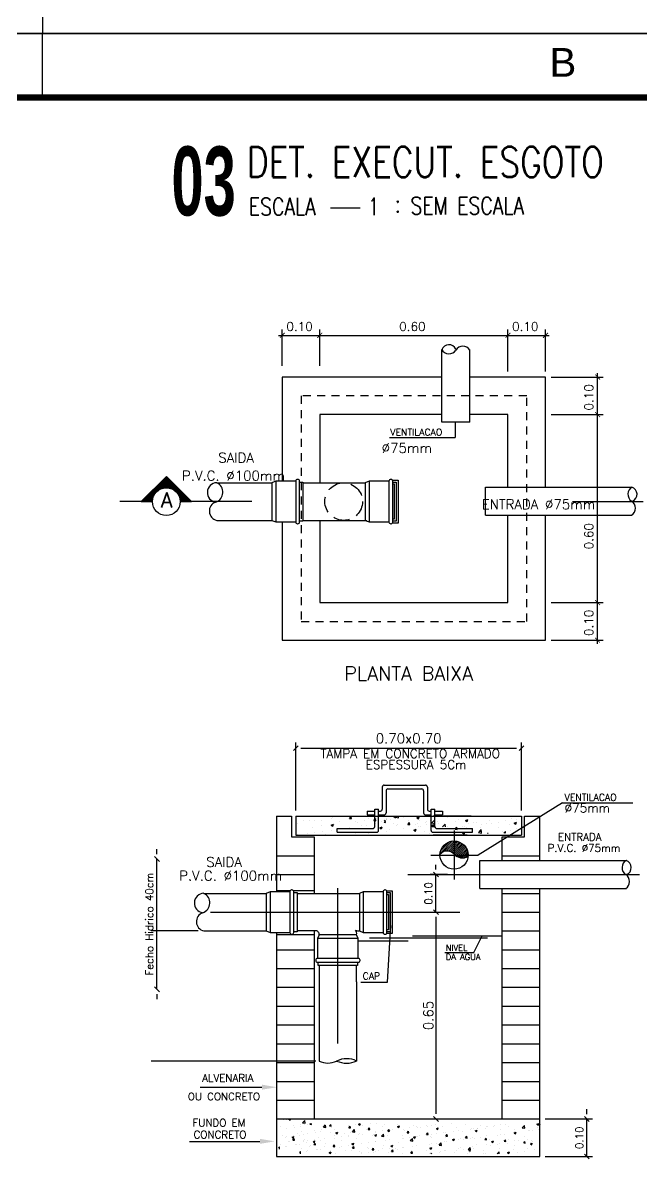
# Model space of a CAD drawing. Header units: millimetres. Extents: x 2993 to 6523, y 1057 to 2221.
# Drawn here: x 3041.11 to 3050.78, y 1098.93 to 1116.73 of the extents above; entities that cross this region are included whole.
import ezdxf
from ezdxf.enums import TextEntityAlignment as Align

# ---------------------------------------------------------------- set-up
doc = ezdxf.new("R2010")
doc.units = ezdxf.units.MM
doc.linetypes.add('CENTER2', pattern=[28.575, 19.05, -3.175, 3.175, -3.175])
doc.linetypes.add('HIDDEN', pattern=[0.375, 0.25, -0.125])
for name, color, linetype in [('A-LAYOUT', 7, 'Continuous'), ('DETALLHES_CAIXAS', 6, 'Continuous'), ("PRANCHA - PROJETU'S", 7, 'Continuous'), ('TXT_1', 2, 'Continuous'), ('TXT_2', 6, 'Continuous')]:
    doc.layers.add(name, color=color, linetype=linetype)
doc.styles.add('ADITIVOCAD', font='ROMANS.shx')
doc.styles.add('ARIAL', font='arial.ttf', dxfattribs={"height": 2})
doc.styles.add('REG140', font='romans.shx', dxfattribs={"width": 0.8, "height": 0.35})
doc.styles.add('REG80', font='romans.shx', dxfattribs={"width": 0.8, "height": 0.2})
doc.styles.add('ROMANS', font='romans')
doc.styles.add('SANSSERIF2', font='sanssb__.ttf', dxfattribs={"width": 0.8})

# ---------------------------------------------------------------- blocks, each defined once
blk = doc.blocks.new('ADFSGASDFG')
at = {"layer": "PRANCHA - PROJETU'S", "color": 1}
for p, q in [((360.678, 107.346), (276.578, 107.346)), ((276.578, 47.946), (360.678, 47.946))]:
    blk.add_line(p, q, dxfattribs=at)
at = {"layer": "PRANCHA - PROJETU'S", "color": 4, "const_width": 0.1}
blk.add_lwpolyline([(279.078, 106.346), (359.678, 106.346), (359.678, 48.946), (279.078, 48.946)], close=True, dxfattribs=at)
blk = doc.blocks.new('CRBODADOSÇ')
at = {"layer": "PRANCHA - PROJETU'S", "color": 3}
blk.add_line((164.825, 196.917), (165.288, 196.917), dxfattribs=at)
at = {"layer": "PRANCHA - PROJETU'S", "color": 3, "style": 'REG80', "width": 0.8}
for s, p in [('ESCALA', (163.548, 196.799)), ('1', (165.407, 196.799)), (':', (165.829, 196.842))]:
    blk.add_text(s, height=0.27, dxfattribs=at).set_placement(p)
at = {"layer": "PRANCHA - PROJETU'S", "color": 2, "style": 'REG140', "width": 0.8}
for tag, p in [('PROJETO', (163.521, 198.067)), ('DESENHO', (163.516, 197.395))]:
    blk.add_attdef(tag, p, '', height=0.472, dxfattribs=at)
at = {"layer": "PRANCHA - PROJETU'S", "style": 'SANSSERIF2', "width": 0.6}
blk.add_attdef('00', text='', height=1.08, dxfattribs=at).set_placement((162.84, 196.795), align=Align.CENTER)
at = {"layer": "PRANCHA - PROJETU'S", "color": 3, "style": 'REG80', "width": 0.8}
blk.add_attdef('ESCALA', (166.075, 196.813), '', height=0.27, dxfattribs=at)
blk = doc.blocks.new('*X133')
at = {"color": 0}
for p, q in [((189.809, 137.783), (190.139, 138.114)), ((189.823, 137.85), (190.072, 138.1)), ((189.872, 137.952), (189.97, 138.051)), ((189.912, 137.834), (190.181, 138.103)), ((189.98, 137.849), (190.181, 138.05)), ((190.031, 137.847), (190.181, 137.997)), ((190.181, 138.103), (190.194, 138.116)), ((190.181, 138.05), (190.242, 138.111)), ((190.181, 137.997), (190.286, 138.101)), ((190.181, 137.944), (190.325, 138.087)), ((190.181, 137.891), (190.361, 138.07)), ((190.181, 137.838), (190.394, 138.05)), ((190.181, 137.785), (190.424, 138.027)), ((190.198, 137.749), (190.451, 138.001)), ((190.244, 137.741), (190.476, 137.973)), ((190.074, 137.837), (190.181, 137.944)), ((190.112, 137.821), (190.181, 137.891)), ((190.144, 137.801), (190.181, 137.838)), ((190.173, 137.776), (190.181, 137.785)), ((190.227, 137.724), (190.244, 137.741)), ((190.259, 137.703), (190.297, 137.741)), ((190.295, 137.686), (190.35, 137.741)), ((190.297, 137.741), (190.498, 137.942)), ((190.335, 137.673), (190.403, 137.741)), ((190.35, 137.741), (190.517, 137.908)), ((190.38, 137.665), (190.456, 137.741)), ((190.403, 137.741), (190.533, 137.871)), ((190.433, 137.665), (190.509, 137.741)), ((190.456, 137.741), (190.545, 137.831)), ((190.5, 137.679), (190.556, 137.735)), ((190.509, 137.741), (190.554, 137.786))]:
    blk.add_line(p, q, dxfattribs=at)
blk = doc.blocks.new('*X134')
at = {"color": 0}
for p, q in [((101.59, 65.457), (101.923, 65.79)), ((101.608, 65.457), (101.932, 65.781)), ((101.626, 65.457), (101.941, 65.772)), ((101.643, 65.457), (101.95, 65.763)), ((101.661, 65.457), (101.958, 65.755)), ((101.827, 65.615), (101.787, 65.656)), ((101.839, 65.622), (101.795, 65.665)), ((101.851, 65.627), (101.804, 65.674)), ((101.864, 65.632), (101.813, 65.683)), ((101.878, 65.636), (101.822, 65.692)), ((101.892, 65.639), (101.831, 65.701)), ((101.908, 65.641), (101.84, 65.709)), ((101.847, 65.626), (101.967, 65.746)), ((101.925, 65.641), (101.848, 65.718)), ((101.944, 65.64), (101.857, 65.727)), ((101.966, 65.636), (101.866, 65.736)), ((101.874, 65.635), (101.976, 65.737)), ((101.993, 65.627), (101.875, 65.745)), ((102.035, 65.602), (101.884, 65.754)), ((102.198, 65.457), (101.893, 65.762)), ((101.897, 65.64), (101.985, 65.728)), ((102.216, 65.457), (101.901, 65.771)), ((102.233, 65.457), (101.91, 65.78)), ((101.916, 65.641), (101.994, 65.719)), ((102.251, 65.457), (101.919, 65.789)), ((101.933, 65.641), (102.003, 65.71)), ((101.949, 65.639), (102.011, 65.702)), ((101.964, 65.636), (102.02, 65.693)), ((101.978, 65.633), (102.029, 65.684)), ((101.991, 65.628), (102.038, 65.675)), ((102.003, 65.622), (102.047, 65.666)), ((102.015, 65.616), (102.056, 65.657)), ((101.685, 65.457), (101.636, 65.506)), ((101.703, 65.457), (101.645, 65.515)), ((101.721, 65.457), (101.654, 65.524)), ((101.737, 65.458), (101.663, 65.533)), ((101.738, 65.475), (101.672, 65.541)), ((101.679, 65.457), (101.753, 65.531)), ((101.74, 65.49), (101.68, 65.55)), ((101.744, 65.505), (101.689, 65.559)), ((101.696, 65.457), (101.744, 65.504)), ((101.748, 65.518), (101.698, 65.568)), ((101.753, 65.531), (101.707, 65.577)), ((101.759, 65.543), (101.716, 65.586)), ((101.765, 65.554), (101.725, 65.594)), ((101.772, 65.565), (101.733, 65.603)), ((101.78, 65.575), (101.742, 65.612)), ((101.788, 65.584), (101.751, 65.621)), ((101.797, 65.593), (101.76, 65.63)), ((101.807, 65.601), (101.769, 65.639)), ((101.817, 65.609), (101.778, 65.648)), ((102.025, 65.609), (102.065, 65.649)), ((102.036, 65.602), (102.073, 65.64)), ((102.045, 65.594), (102.082, 65.631)), ((102.054, 65.585), (102.091, 65.622)), ((102.062, 65.576), (102.1, 65.613)), ((102.18, 65.457), (102.067, 65.571)), ((102.07, 65.566), (102.109, 65.604)), ((102.077, 65.555), (102.118, 65.595)), ((102.084, 65.544), (102.126, 65.587)), ((102.09, 65.532), (102.135, 65.578)), ((102.163, 65.457), (102.092, 65.528)), ((102.095, 65.52), (102.144, 65.569)), ((102.099, 65.506), (102.153, 65.56)), ((102.102, 65.492), (102.162, 65.551)), ((102.105, 65.477), (102.171, 65.542)), ((102.106, 65.46), (102.179, 65.534)), ((102.121, 65.457), (102.188, 65.525)), ((102.138, 65.457), (102.197, 65.516)), ((102.156, 65.457), (102.206, 65.507)), ((101.597, 65.457), (101.592, 65.462)), ((101.615, 65.457), (101.601, 65.471)), ((101.632, 65.457), (101.61, 65.48)), ((101.65, 65.457), (101.619, 65.488)), ((101.668, 65.457), (101.627, 65.497)), ((101.714, 65.457), (101.739, 65.482)), ((101.732, 65.457), (101.737, 65.463)), ((102.145, 65.457), (102.1, 65.502)), ((102.127, 65.457), (102.104, 65.48)), ((102.109, 65.457), (102.106, 65.461)), ((102.174, 65.457), (102.215, 65.498)), ((102.191, 65.457), (102.224, 65.489)), ((102.209, 65.457), (102.232, 65.481)), ((102.227, 65.457), (102.241, 65.472)), ((102.244, 65.457), (102.25, 65.463))]:
    blk.add_line(p, q, dxfattribs=at)

msp = doc.modelspace()

# ---------------------------------------------------------------- linework, layer by layer
at = {"layer": 'A-LAYOUT', "linetype": 'ByBlock'}
for p, q in [((3045.168, 1111.364), (3045.168, 1111.929)), ((3045.756, 1111.364), (3045.756, 1111.929)), ((3045.756, 1111.364), (3045.756, 1111.929)), ((3048.697, 1111.276), (3048.697, 1111.929)), ((3048.697, 1111.276), (3048.697, 1111.929)), ((3049.285, 1111.276), (3049.285, 1111.929)), ((3045.109, 1111.84), (3045.815, 1111.84)), ((3045.697, 1111.84), (3048.756, 1111.84)), ((3048.638, 1111.84), (3049.344, 1111.84)), ((3049.373, 1111.188), (3050.187, 1111.188)), ((3050.099, 1110.541), (3050.099, 1111.246)), ((3050.099, 1107.6), (3050.099, 1110.658)), ((3049.373, 1110.599), (3050.187, 1110.599)), ((3049.373, 1110.599), (3050.187, 1110.599)), ((3049.373, 1107.659), (3050.187, 1107.659)), ((3049.373, 1107.659), (3050.187, 1107.659)), ((3050.099, 1107.012), (3050.099, 1107.717)), ((3049.373, 1107.07), (3050.187, 1107.07)), ((3045.419, 1105.419), (3045.342, 1105.343)), ((3045.38, 1104.404), (3045.38, 1105.469)), ((3045.457, 1105.381), (3048.833, 1105.381)), ((3048.871, 1105.343), (3048.948, 1105.419)), ((3048.909, 1104.404), (3048.909, 1105.469)), ((3043.208, 1103.722), (3043.208, 1103.799)), ((3043.17, 1103.684), (3043.247, 1103.608)), ((3043.208, 1101.61), (3043.208, 1103.646)), ((3047.572, 1103.481), (3047.572, 1103.557)), ((3047.75, 1103.404), (3047.484, 1103.404)), ((3047.534, 1103.443), (3047.61, 1103.366)), ((3047.572, 1102.816), (3047.572, 1103.404)), ((3047.61, 1102.778), (3047.534, 1102.854)), ((3047.61, 1102.778), (3047.534, 1102.854)), ((3047.501, 1102.816), (3047.66, 1102.816)), ((3047.501, 1102.816), (3047.66, 1102.816)), ((3047.572, 1102.74), (3047.572, 1099.658)), ((3047.572, 1102.74), (3047.572, 1102.663)), ((3043.854, 1102.522), (3043.12, 1102.522)), ((3043.247, 1101.571), (3043.17, 1101.648)), ((3043.208, 1101.533), (3043.208, 1101.457)), ((3045.692, 1100.486), (3043.12, 1100.486)), ((3047.534, 1099.619), (3047.61, 1099.543)), ((3049.893, 1099.618), (3049.97, 1099.542)), ((3049.932, 1099.656), (3049.932, 1099.733)), ((3047.564, 1099.581), (3047.66, 1099.581)), ((3049.281, 1099.58), (3050.02, 1099.58)), ((3049.932, 1098.992), (3049.932, 1099.58)), ((3049.281, 1098.992), (3050.02, 1098.992)), ((3049.97, 1098.954), (3049.893, 1099.03))]:
    msp.add_line(p, q, dxfattribs=at)
at = {"layer": 'A-LAYOUT'}
for p, q in [((3045.168, 1111.84), (3045.756, 1111.84)), ((3047.662, 1110.481), (3047.662, 1111.619)), ((3048.103, 1110.481), (3048.103, 1111.619)), ((3048.103, 1110.481), (3047.662, 1110.481)), ((3047.871, 1110.481), (3047.871, 1110.241)), ((3046.848, 1110.241), (3047.871, 1110.241)), ((3045.068, 1109.557), (3045.068, 1108.921)), ((3046.526, 1109.557), (3046.526, 1108.921)), ((3048.347, 1109.467), (3050.641, 1109.467)), ((3048.347, 1109.026), (3048.347, 1109.467)), ((3048.347, 1109.026), (3050.641, 1109.026)), ((3046.762, 1104.802), (3047.409, 1104.802)), ((3046.732, 1104.773), (3046.732, 1104.426)), ((3046.791, 1104.714), (3046.791, 1104.368)), ((3046.821, 1104.743), (3047.35, 1104.743)), ((3047.379, 1104.714), (3047.379, 1104.368)), ((3047.438, 1104.773), (3047.438, 1104.426)), ((3046.615, 1104.426), (3046.674, 1104.426)), ((3046.615, 1104.154), (3046.615, 1104.426)), ((3046.674, 1104.095), (3046.674, 1104.426)), ((3047.497, 1104.426), (3047.556, 1104.426)), ((3047.497, 1104.095), (3047.497, 1104.426)), ((3047.556, 1104.154), (3047.556, 1104.426)), ((3049.55, 1104.528), (3048.232, 1103.709)), ((3049.55, 1104.528), (3050.653, 1104.528)), ((3045.453, 1104.312), (3045.453, 1104.312)), ((3045.501, 1104.257), (3045.501, 1104.257)), ((3045.589, 1104.255), (3045.589, 1104.255)), ((3045.678, 1104.244), (3045.678, 1104.244)), ((3045.784, 1104.245), (3045.784, 1104.245)), ((3045.872, 1104.313), (3045.872, 1104.313)), ((3045.898, 1104.308), (3045.898, 1104.308)), ((3045.945, 1104.278), (3045.945, 1104.278)), ((3045.955, 1104.304), (3045.955, 1104.304)), ((3046.22, 1104.283), (3046.246, 1104.313)), ((3046.22, 1104.283), (3046.252, 1104.28)), ((3046.238, 1104.292), (3046.238, 1104.292)), ((3046.252, 1104.28), (3046.246, 1104.313)), ((3046.448, 1104.252), (3046.448, 1104.252)), ((3046.497, 1104.397), (3046.615, 1104.397)), ((3046.497, 1104.397), (3046.497, 1104.338)), ((3046.497, 1104.338), (3046.615, 1104.338)), ((3046.52, 1104.28), (3046.52, 1104.28)), ((3046.6, 1104.249), (3046.625, 1104.28)), ((3046.6, 1104.249), (3046.631, 1104.247)), ((3046.631, 1104.246), (3046.625, 1104.28)), ((3046.648, 1104.278), (3046.648, 1104.278)), ((3046.674, 1104.397), (3046.703, 1104.397)), ((3046.674, 1104.338), (3046.762, 1104.338)), ((3046.763, 1104.237), (3046.777, 1104.253)), ((3046.783, 1104.22), (3046.777, 1104.253)), ((3046.798, 1104.288), (3046.798, 1104.288)), ((3046.8, 1104.258), (3046.8, 1104.258)), ((3046.803, 1104.268), (3046.803, 1104.268)), ((3046.857, 1104.263), (3046.857, 1104.263)), ((3046.911, 1104.312), (3046.931, 1104.319)), ((3046.911, 1104.312), (3046.937, 1104.294)), ((3046.937, 1104.294), (3046.946, 1104.319)), ((3046.941, 1104.3), (3046.96, 1104.319)), ((3046.941, 1104.3), (3046.988, 1104.293)), ((3046.988, 1104.293), (3046.985, 1104.319)), ((3047.072, 1104.296), (3047.072, 1104.296)), ((3047.14, 1104.251), (3047.14, 1104.251)), ((3047.273, 1104.294), (3047.31, 1104.308)), ((3047.273, 1104.294), (3047.3, 1104.276)), ((3047.3, 1104.276), (3047.311, 1104.308)), ((3047.307, 1104.251), (3047.307, 1104.251)), ((3047.409, 1104.338), (3047.497, 1104.338)), ((3047.468, 1104.397), (3047.497, 1104.397)), ((3047.481, 1104.255), (3047.481, 1104.255)), ((3047.506, 1104.213), (3047.547, 1104.255)), ((3048.121, 1104.316), (3047.529, 1104.316)), ((3047.553, 1104.205), (3047.547, 1104.255)), ((3047.552, 1104.32), (3047.552, 1104.32)), ((3047.556, 1104.397), (3047.673, 1104.397)), ((3047.556, 1104.338), (3047.673, 1104.338)), ((3047.673, 1104.397), (3047.673, 1104.338)), ((3047.684, 1104.338), (3047.684, 1104.338)), ((3047.749, 1104.289), (3047.749, 1104.289)), ((3047.922, 1104.262), (3047.922, 1104.262)), ((3048.024, 1104.328), (3048.024, 1104.328)), ((3048.034, 1104.251), (3048.071, 1104.265)), ((3048.034, 1104.251), (3048.061, 1104.234)), ((3048.061, 1104.233), (3048.071, 1104.265)), ((3048.23, 1104.315), (3048.23, 1104.315)), ((3048.413, 1104.243), (3048.413, 1104.243)), ((3048.666, 1104.251), (3048.666, 1104.251)), ((3048.747, 1104.287), (3048.747, 1104.287)), ((3048.831, 1104.263), (3048.831, 1104.263)), ((3045.406, 1104.206), (3045.406, 1104.206)), ((3045.648, 1104.147), (3045.648, 1104.147)), ((3045.672, 1104.068), (3045.672, 1104.068)), ((3045.78, 1104.164), (3045.78, 1104.164)), ((3045.791, 1104.07), (3045.791, 1104.07)), ((3045.933, 1104.177), (3045.97, 1104.191)), ((3045.933, 1104.177), (3045.96, 1104.159)), ((3045.939, 1104.101), (3045.939, 1104.101)), ((3045.96, 1104.159), (3045.971, 1104.191)), ((3045.981, 1104.191), (3045.981, 1104.191)), ((3046.027, 1104.065), (3046.027, 1104.124)), ((3046.027, 1104.124), (3046.585, 1104.124)), ((3046.027, 1104.065), (3046.644, 1104.065)), ((3046.067, 1104.233), (3046.067, 1104.233)), ((3046.1, 1104.123), (3046.1, 1104.123)), ((3046.214, 1104.141), (3046.214, 1104.141)), ((3046.315, 1104.235), (3046.315, 1104.235)), ((3046.349, 1104.221), (3046.349, 1104.221)), ((3046.409, 1104.176), (3046.409, 1104.176)), ((3046.486, 1104.178), (3046.486, 1104.178)), ((3046.509, 1104.07), (3046.509, 1104.07)), ((3046.632, 1104.209), (3046.632, 1104.209)), ((3046.694, 1104.134), (3046.731, 1104.149)), ((3046.694, 1104.134), (3046.714, 1104.121)), ((3046.717, 1104.229), (3046.717, 1104.229)), ((3046.722, 1104.121), (3046.731, 1104.149)), ((3046.753, 1104.212), (3046.753, 1104.212)), ((3046.763, 1104.222), (3046.783, 1104.22)), ((3046.793, 1104.082), (3046.793, 1104.082)), ((3046.843, 1104.114), (3046.843, 1104.114)), ((3046.914, 1104.197), (3046.914, 1104.197)), ((3046.948, 1104.164), (3046.948, 1104.164)), ((3046.969, 1104.192), (3046.969, 1104.192)), ((3047.065, 1104.119), (3047.065, 1104.119)), ((3047.131, 1104.189), (3047.156, 1104.22)), ((3047.131, 1104.189), (3047.162, 1104.187)), ((3047.163, 1104.186), (3047.156, 1104.22)), ((3047.227, 1104.099), (3047.264, 1104.113)), ((3047.227, 1104.099), (3047.253, 1104.081)), ((3047.251, 1104.18), (3047.251, 1104.18)), ((3047.253, 1104.081), (3047.264, 1104.113)), ((3047.282, 1104.208), (3047.282, 1104.208)), ((3047.304, 1104.156), (3047.304, 1104.156)), ((3047.333, 1104.153), (3047.333, 1104.153)), ((3047.393, 1104.078), (3047.393, 1104.078)), ((3047.415, 1104.225), (3047.415, 1104.225)), ((3047.419, 1104.18), (3047.419, 1104.18)), ((3047.422, 1104.239), (3047.422, 1104.239)), ((3047.496, 1104.152), (3047.518, 1104.178)), ((3047.506, 1104.213), (3047.553, 1104.205)), ((3047.511, 1104.156), (3047.536, 1104.187)), ((3047.511, 1104.156), (3047.542, 1104.153)), ((3047.523, 1104.152), (3047.518, 1104.178)), ((3047.526, 1104.065), (3048.144, 1104.065)), ((3047.534, 1104.168), (3047.534, 1104.168)), ((3047.542, 1104.153), (3047.536, 1104.186)), ((3047.585, 1104.124), (3048.144, 1104.124)), ((3047.589, 1104.24), (3047.589, 1104.24)), ((3047.613, 1104.209), (3047.613, 1104.209)), ((3047.676, 1104.152), (3047.714, 1104.192)), ((3047.701, 1104.168), (3047.701, 1104.168)), ((3047.719, 1104.152), (3047.714, 1104.192)), ((3047.746, 1104.155), (3047.746, 1104.155)), ((3047.872, 1104.228), (3047.872, 1104.228)), ((3047.872, 1104.114), (3047.897, 1104.144)), ((3047.872, 1104.114), (3047.904, 1104.111)), ((3047.904, 1104.111), (3047.898, 1104.144)), ((3047.984, 1104.157), (3047.984, 1104.157)), ((3047.987, 1104.056), (3048.02, 1104.069)), ((3048.014, 1104.038), (3048.024, 1104.069)), ((3048.017, 1104.152), (3048.017, 1104.152)), ((3048.048, 1104.145), (3048.048, 1104.145)), ((3048.08, 1104.199), (3048.08, 1104.199)), ((3048.144, 1104.065), (3048.144, 1104.124)), ((3048.155, 1104.216), (3048.155, 1104.216)), ((3048.212, 1104.217), (3048.212, 1104.217)), ((3048.238, 1104.062), (3048.279, 1104.105)), ((3048.252, 1104.081), (3048.277, 1104.111)), ((3048.252, 1104.081), (3048.283, 1104.078)), ((3048.266, 1104.145), (3048.266, 1104.145)), ((3048.283, 1104.078), (3048.277, 1104.111)), ((3048.285, 1104.054), (3048.279, 1104.105)), ((3048.289, 1104.189), (3048.289, 1104.189)), ((3048.357, 1104.198), (3048.357, 1104.198)), ((3048.437, 1104.204), (3048.437, 1104.204)), ((3048.549, 1104.133), (3048.549, 1104.133)), ((3048.556, 1104.223), (3048.556, 1104.223)), ((3048.608, 1104.078), (3048.608, 1104.078)), ((3048.633, 1104.05), (3048.657, 1104.078)), ((3048.662, 1104.05), (3048.657, 1104.078)), ((3048.72, 1104.192), (3048.72, 1104.192)), ((3048.74, 1104.096), (3048.74, 1104.096)), ((3048.795, 1104.209), (3048.832, 1104.223)), ((3048.795, 1104.209), (3048.821, 1104.191)), ((3048.821, 1104.191), (3048.832, 1104.223)), ((3048.825, 1104.087), (3048.825, 1104.087)), ((3048.831, 1104.121), (3048.831, 1104.121)), ((3045.4, 1104.03), (3045.4, 1104.03)), ((3045.522, 1104.019), (3045.526, 1104.02)), ((3045.525, 1104.019), (3045.526, 1104.02)), ((3045.567, 1104.047), (3045.567, 1104.047)), ((3045.85, 1104.035), (3045.85, 1104.035)), ((3046.132, 1104.023), (3046.132, 1104.023)), ((3046.176, 1104.026), (3046.176, 1104.026)), ((3046.309, 1104.043), (3046.309, 1104.043)), ((3046.518, 1104.043), (3046.518, 1104.043)), ((3047.085, 1104.025), (3047.085, 1104.025)), ((3047.476, 1104.043), (3047.476, 1104.043)), ((3048.062, 1104.022), (3047.529, 1104.022)), ((3047.873, 1104.054), (3047.873, 1104.054)), ((3047.987, 1104.056), (3048.014, 1104.038)), ((3048.238, 1104.062), (3048.285, 1104.054)), ((3048.38, 1104.05), (3048.387, 1104.052)), ((3048.386, 1104.05), (3048.387, 1104.052)), ((3048.256, 1103.625), (3050.55, 1103.625)), ((3048.256, 1103.184), (3048.256, 1103.625)), ((3048.256, 1103.184), (3050.55, 1103.184)), ((3044.977, 1103.134), (3044.977, 1102.499)), ((3045.077, 1103.154), (3045.294, 1103.154)), ((3046.435, 1103.134), (3046.435, 1102.499)), ((3046.814, 1101.719), (3046.868, 1102.606)), ((3046.356, 1102.403), (3045.721, 1102.403)), ((3046.356, 1102.369), (3047.136, 1102.369)), ((3046.532, 1102.412), (3048.38, 1102.412)), ((3047.203, 1102.445), (3048.606, 1102.445)), ((3048.165, 1102.186), (3048.297, 1102.445)), ((3047.713, 1102.186), (3048.165, 1102.186)), ((3045.744, 1101.98), (3045.744, 1100.487)), ((3046.332, 1101.727), (3046.332, 1101.98)), ((3046.332, 1101.727), (3046.332, 1100.487)), ((3046.395, 1101.719), (3046.814, 1101.719)), ((3043.886, 1100.077), (3044.85, 1100.077)), ((3045.137, 1099.456), (3045.137, 1099.456)), ((3045.184, 1099.568), (3045.184, 1099.568)), ((3045.235, 1099.568), (3045.235, 1099.568)), ((3045.275, 1099.568), (3045.283, 1099.578)), ((3045.275, 1099.568), (3045.3, 1099.566)), ((3045.3, 1099.566), (3045.298, 1099.578)), ((3045.345, 1099.477), (3045.345, 1099.477)), ((3045.364, 1099.446), (3045.364, 1099.446)), ((3045.447, 1099.457), (3045.447, 1099.457)), ((3045.451, 1099.491), (3045.451, 1099.491)), ((3045.487, 1099.522), (3045.52, 1099.557)), ((3045.487, 1099.522), (3045.525, 1099.516)), ((3045.512, 1099.497), (3045.512, 1099.497)), ((3045.525, 1099.516), (3045.52, 1099.557)), ((3045.562, 1099.497), (3045.562, 1099.497)), ((3045.602, 1099.497), (3045.61, 1099.507)), ((3045.602, 1099.497), (3045.628, 1099.495)), ((3045.628, 1099.495), (3045.626, 1099.507)), ((3045.814, 1099.451), (3045.847, 1099.486)), ((3045.814, 1099.451), (3045.852, 1099.445)), ((3045.852, 1099.445), (3045.847, 1099.485)), ((3045.906, 1099.471), (3045.927, 1099.495)), ((3045.906, 1099.471), (3045.932, 1099.469)), ((3045.932, 1099.468), (3045.927, 1099.495)), ((3045.939, 1099.441), (3045.939, 1099.441)), ((3046.206, 1099.476), (3046.206, 1099.476)), ((3046.208, 1099.445), (3046.208, 1099.445)), ((3046.21, 1099.444), (3046.23, 1099.468)), ((3046.21, 1099.444), (3046.235, 1099.442)), ((3046.235, 1099.442), (3046.23, 1099.468)), ((3046.312, 1099.49), (3046.312, 1099.49)), ((3046.362, 1099.498), (3046.385, 1099.507)), ((3046.362, 1099.498), (3046.383, 1099.483)), ((3046.383, 1099.483), (3046.39, 1099.507)), ((3046.426, 1099.475), (3046.426, 1099.475)), ((3046.514, 1099.418), (3046.534, 1099.442)), ((3046.539, 1099.415), (3046.534, 1099.442)), ((3046.543, 1099.505), (3046.543, 1099.505)), ((3046.64, 1099.502), (3046.64, 1099.502)), ((3046.729, 1099.456), (3046.729, 1099.456)), ((3046.769, 1099.495), (3046.769, 1099.495)), ((3046.97, 1099.464), (3047, 1099.475)), ((3046.97, 1099.464), (3046.991, 1099.449)), ((3046.976, 1099.498), (3046.976, 1099.498)), ((3046.991, 1099.449), (3047, 1099.475)), ((3046.995, 1099.485), (3046.995, 1099.485)), ((3047.163, 1099.449), (3047.163, 1099.449)), ((3047.221, 1099.476), (3047.221, 1099.476)), ((3047.269, 1099.463), (3047.269, 1099.463)), ((3047.286, 1099.45), (3047.286, 1099.45)), ((3047.324, 1099.448), (3047.324, 1099.448)), ((3047.429, 1099.484), (3047.429, 1099.484)), ((3047.447, 1099.466), (3047.447, 1099.466)), ((3047.506, 1099.481), (3047.506, 1099.481)), ((3047.571, 1099.49), (3047.571, 1099.49)), ((3047.579, 1099.43), (3047.608, 1099.441)), ((3047.6, 1099.415), (3047.608, 1099.441)), ((3047.673, 1099.457), (3047.673, 1099.457)), ((3047.81, 1099.504), (3047.81, 1099.504)), ((3047.899, 1099.447), (3047.899, 1099.447)), ((3048.036, 1099.495), (3048.036, 1099.495)), ((3048.125, 1099.438), (3048.125, 1099.438)), ((3048.225, 1099.437), (3048.225, 1099.437)), ((3048.262, 1099.485), (3048.262, 1099.485)), ((3048.369, 1099.459), (3048.369, 1099.459)), ((3048.385, 1099.458), (3048.385, 1099.458)), ((3048.474, 1099.469), (3048.474, 1099.469)), ((3048.488, 1099.476), (3048.488, 1099.476)), ((3048.583, 1099.486), (3048.583, 1099.486)), ((3048.653, 1099.493), (3048.653, 1099.493)), ((3048.714, 1099.466), (3048.714, 1099.466)), ((3048.922, 1099.443), (3048.955, 1099.478)), ((3048.922, 1099.443), (3048.96, 1099.437)), ((3048.94, 1099.456), (3048.94, 1099.456)), ((3048.96, 1099.437), (3048.955, 1099.477)), ((3049.152, 1099.498), (3049.173, 1099.507)), ((3049.152, 1099.498), (3049.173, 1099.484)), ((3049.166, 1099.447), (3049.166, 1099.447)), ((3049.173, 1099.484), (3049.18, 1099.507)), ((3049.189, 1099.497), (3049.197, 1099.507)), ((3049.189, 1099.497), (3049.201, 1099.496)), ((3045.167, 1099.315), (3045.167, 1099.315)), ((3045.224, 1099.286), (3045.224, 1099.286)), ((3045.23, 1099.427), (3045.23, 1099.427)), ((3045.234, 1099.31), (3045.234, 1099.31)), ((3045.322, 1099.295), (3045.352, 1099.307)), ((3045.322, 1099.295), (3045.344, 1099.281)), ((3045.334, 1099.25), (3045.354, 1099.274)), ((3045.34, 1099.324), (3045.34, 1099.324)), ((3045.344, 1099.281), (3045.352, 1099.307)), ((3045.359, 1099.248), (3045.354, 1099.274)), ((3045.414, 1099.358), (3045.414, 1099.358)), ((3045.442, 1099.316), (3045.442, 1099.316)), ((3045.465, 1099.384), (3045.465, 1099.384)), ((3045.5, 1099.345), (3045.5, 1099.345)), ((3045.515, 1099.265), (3045.515, 1099.265)), ((3045.557, 1099.356), (3045.557, 1099.356)), ((3045.672, 1099.406), (3045.672, 1099.406)), ((3045.691, 1099.375), (3045.691, 1099.375)), ((3045.741, 1099.286), (3045.741, 1099.286)), ((3045.774, 1099.386), (3045.774, 1099.386)), ((3045.778, 1099.42), (3045.778, 1099.42)), ((3045.827, 1099.274), (3045.827, 1099.274)), ((3045.917, 1099.365), (3045.917, 1099.365)), ((3045.983, 1099.272), (3045.983, 1099.272)), ((3045.988, 1099.413), (3045.988, 1099.413)), ((3045.988, 1099.329), (3045.988, 1099.329)), ((3046.006, 1099.361), (3046.035, 1099.372)), ((3046.006, 1099.361), (3046.027, 1099.347)), ((3046.027, 1099.347), (3046.035, 1099.372)), ((3046.095, 1099.309), (3046.095, 1099.309)), ((3046.143, 1099.356), (3046.143, 1099.356)), ((3046.201, 1099.323), (3046.201, 1099.323)), ((3046.203, 1099.304), (3046.203, 1099.304)), ((3046.235, 1099.371), (3046.235, 1099.371)), ((3046.266, 1099.381), (3046.299, 1099.415)), ((3046.266, 1099.381), (3046.304, 1099.375)), ((3046.304, 1099.375), (3046.299, 1099.415)), ((3046.337, 1099.278), (3046.337, 1099.278)), ((3046.361, 1099.344), (3046.361, 1099.344)), ((3046.369, 1099.346), (3046.369, 1099.346)), ((3046.421, 1099.334), (3046.421, 1099.334)), ((3046.482, 1099.414), (3046.482, 1099.414)), ((3046.514, 1099.418), (3046.539, 1099.415)), ((3046.583, 1099.321), (3046.583, 1099.321)), ((3046.595, 1099.337), (3046.595, 1099.337)), ((3046.614, 1099.327), (3046.644, 1099.338)), ((3046.614, 1099.327), (3046.635, 1099.313)), ((3046.629, 1099.379), (3046.629, 1099.379)), ((3046.634, 1099.361), (3046.634, 1099.361)), ((3046.635, 1099.313), (3046.644, 1099.338)), ((3046.718, 1099.311), (3046.751, 1099.345)), ((3046.718, 1099.311), (3046.756, 1099.305)), ((3046.735, 1099.393), (3046.735, 1099.393)), ((3046.756, 1099.305), (3046.751, 1099.345)), ((3046.817, 1099.391), (3046.838, 1099.415)), ((3046.817, 1099.391), (3046.843, 1099.389)), ((3046.821, 1099.327), (3046.821, 1099.327)), ((3046.83, 1099.363), (3046.83, 1099.363)), ((3046.843, 1099.389), (3046.838, 1099.415)), ((3046.854, 1099.393), (3046.854, 1099.393)), ((3046.895, 1099.414), (3046.895, 1099.414)), ((3047.047, 1099.318), (3047.047, 1099.318)), ((3047.051, 1099.282), (3047.051, 1099.282)), ((3047.067, 1099.282), (3047.067, 1099.282)), ((3047.072, 1099.423), (3047.072, 1099.423)), ((3047.077, 1099.405), (3047.077, 1099.405)), ((3047.121, 1099.364), (3047.142, 1099.389)), ((3047.121, 1099.364), (3047.147, 1099.362)), ((3047.147, 1099.362), (3047.142, 1099.389)), ((3047.157, 1099.296), (3047.157, 1099.296)), ((3047.17, 1099.241), (3047.203, 1099.275)), ((3047.208, 1099.235), (3047.203, 1099.275)), ((3047.223, 1099.293), (3047.253, 1099.304)), ((3047.223, 1099.293), (3047.244, 1099.279)), ((3047.244, 1099.279), (3047.253, 1099.304)), ((3047.273, 1099.308), (3047.273, 1099.308)), ((3047.281, 1099.309), (3047.281, 1099.309)), ((3047.318, 1099.317), (3047.318, 1099.317)), ((3047.425, 1099.338), (3047.445, 1099.362)), ((3047.425, 1099.338), (3047.45, 1099.336)), ((3047.45, 1099.336), (3047.445, 1099.362)), ((3047.486, 1099.3), (3047.486, 1099.3)), ((3047.499, 1099.298), (3047.499, 1099.298)), ((3047.501, 1099.34), (3047.501, 1099.34)), ((3047.579, 1099.43), (3047.6, 1099.415)), ((3047.585, 1099.353), (3047.585, 1099.353)), ((3047.691, 1099.367), (3047.691, 1099.367)), ((3047.718, 1099.37), (3047.718, 1099.37)), ((3047.726, 1099.289), (3047.726, 1099.289)), ((3047.729, 1099.311), (3047.749, 1099.336)), ((3047.729, 1099.311), (3047.754, 1099.309)), ((3047.733, 1099.342), (3047.733, 1099.342)), ((3047.754, 1099.309), (3047.749, 1099.336)), ((3047.832, 1099.259), (3047.861, 1099.271)), ((3047.832, 1099.259), (3047.853, 1099.245)), ((3047.851, 1099.388), (3047.851, 1099.388)), ((3047.853, 1099.245), (3047.861, 1099.271)), ((3047.932, 1099.397), (3047.932, 1099.397)), ((3047.952, 1099.279), (3047.952, 1099.279)), ((3047.98, 1099.384), (3047.98, 1099.384)), ((3048.032, 1099.285), (3048.053, 1099.309)), ((3048.032, 1099.285), (3048.058, 1099.282)), ((3048.058, 1099.282), (3048.053, 1099.309)), ((3048.114, 1099.27), (3048.114, 1099.27)), ((3048.119, 1099.423), (3048.119, 1099.423)), ((3048.147, 1099.288), (3048.147, 1099.288)), ((3048.152, 1099.429), (3048.152, 1099.429)), ((3048.178, 1099.27), (3048.178, 1099.27)), ((3048.187, 1099.396), (3048.217, 1099.407)), ((3048.187, 1099.396), (3048.208, 1099.382)), ((3048.208, 1099.381), (3048.217, 1099.407)), ((3048.227, 1099.427), (3048.227, 1099.427)), ((3048.274, 1099.291), (3048.274, 1099.291)), ((3048.336, 1099.258), (3048.357, 1099.282)), ((3048.351, 1099.428), (3048.351, 1099.428)), ((3048.362, 1099.256), (3048.357, 1099.282)), ((3048.364, 1099.318), (3048.364, 1099.318)), ((3048.404, 1099.26), (3048.404, 1099.26)), ((3048.541, 1099.326), (3048.541, 1099.326)), ((3048.577, 1099.419), (3048.577, 1099.419)), ((3048.578, 1099.345), (3048.578, 1099.345)), ((3048.647, 1099.34), (3048.647, 1099.34)), ((3048.796, 1099.362), (3048.826, 1099.373)), ((3048.796, 1099.362), (3048.817, 1099.348)), ((3048.798, 1099.377), (3048.798, 1099.377)), ((3048.803, 1099.409), (3048.803, 1099.409)), ((3048.808, 1099.361), (3048.808, 1099.361)), ((3048.817, 1099.348), (3048.826, 1099.373)), ((3048.951, 1099.301), (3048.951, 1099.301)), ((3049.01, 1099.266), (3049.01, 1099.266)), ((3049.015, 1099.407), (3049.015, 1099.407)), ((3049.029, 1099.4), (3049.029, 1099.4)), ((3049.075, 1099.396), (3049.075, 1099.396)), ((3049.181, 1099.41), (3049.181, 1099.41)), ((3049.197, 1099.344), (3049.197, 1099.344)), ((3043.719, 1099.23), (3044.818, 1099.23)), ((3045.109, 1099.128), (3045.124, 1099.144)), ((3045.122, 1099.143), (3045.122, 1099.143)), ((3045.128, 1099.107), (3045.124, 1099.144)), ((3045.144, 1099.182), (3045.144, 1099.182)), ((3045.219, 1099.146), (3045.219, 1099.146)), ((3045.228, 1099.157), (3045.228, 1099.157)), ((3045.268, 1099.222), (3045.268, 1099.222)), ((3045.281, 1099.23), (3045.281, 1099.23)), ((3045.334, 1099.25), (3045.359, 1099.248)), ((3045.37, 1099.173), (3045.37, 1099.173)), ((3045.389, 1099.178), (3045.389, 1099.178)), ((3045.437, 1099.175), (3045.437, 1099.175)), ((3045.472, 1099.111), (3045.472, 1099.111)), ((3045.494, 1099.244), (3045.494, 1099.244)), ((3045.507, 1099.22), (3045.507, 1099.22)), ((3045.552, 1099.215), (3045.552, 1099.215)), ((3045.556, 1099.085), (3045.556, 1099.085)), ((3045.561, 1099.239), (3045.561, 1099.239)), ((3045.596, 1099.151), (3045.596, 1099.151)), ((3045.608, 1099.158), (3045.608, 1099.158)), ((3045.65, 1099.224), (3045.68, 1099.236)), ((3045.65, 1099.224), (3045.671, 1099.21)), ((3045.661, 1099.179), (3045.682, 1099.203)), ((3045.661, 1099.179), (3045.687, 1099.177)), ((3045.667, 1099.253), (3045.667, 1099.253)), ((3045.671, 1099.21), (3045.68, 1099.236)), ((3045.687, 1099.176), (3045.682, 1099.203)), ((3045.698, 1099.102), (3045.698, 1099.102)), ((3045.716, 1099.107), (3045.716, 1099.107)), ((3045.764, 1099.104), (3045.764, 1099.104)), ((3045.769, 1099.245), (3045.769, 1099.245)), ((3045.835, 1099.149), (3045.835, 1099.149)), ((3045.843, 1099.193), (3045.843, 1099.193)), ((3045.924, 1099.092), (3045.924, 1099.092)), ((3045.965, 1099.152), (3045.985, 1099.177)), ((3045.965, 1099.152), (3045.99, 1099.15)), ((3045.978, 1099.131), (3045.978, 1099.131)), ((3045.983, 1099.142), (3045.983, 1099.142)), ((3045.99, 1099.15), (3045.985, 1099.176)), ((3046.061, 1099.139), (3046.061, 1099.139)), ((3046.089, 1099.156), (3046.089, 1099.156)), ((3046.09, 1099.236), (3046.09, 1099.236)), ((3046.15, 1099.082), (3046.15, 1099.082)), ((3046.198, 1099.163), (3046.198, 1099.163)), ((3046.25, 1099.177), (3046.25, 1099.177)), ((3046.251, 1099.088), (3046.251, 1099.088)), ((3046.258, 1099.19), (3046.288, 1099.202)), ((3046.258, 1099.19), (3046.28, 1099.176)), ((3046.269, 1099.126), (3046.289, 1099.15)), ((3046.269, 1099.126), (3046.294, 1099.123)), ((3046.28, 1099.176), (3046.288, 1099.202)), ((3046.287, 1099.13), (3046.287, 1099.13)), ((3046.294, 1099.123), (3046.289, 1099.15)), ((3046.415, 1099.193), (3046.415, 1099.193)), ((3046.498, 1099.13), (3046.498, 1099.13)), ((3046.513, 1099.12), (3046.513, 1099.12)), ((3046.517, 1099.212), (3046.517, 1099.212)), ((3046.572, 1099.099), (3046.593, 1099.123)), ((3046.572, 1099.099), (3046.598, 1099.097)), ((3046.598, 1099.097), (3046.593, 1099.123)), ((3046.623, 1099.226), (3046.623, 1099.226)), ((3046.629, 1099.22), (3046.629, 1099.22)), ((3046.739, 1099.111), (3046.739, 1099.111)), ((3046.745, 1099.172), (3046.745, 1099.172)), ((3046.784, 1099.247), (3046.784, 1099.247)), ((3046.844, 1099.111), (3046.844, 1099.111)), ((3046.849, 1099.252), (3046.849, 1099.252)), ((3046.867, 1099.157), (3046.897, 1099.168)), ((3046.867, 1099.157), (3046.888, 1099.142)), ((3046.876, 1099.072), (3046.897, 1099.097)), ((3046.888, 1099.142), (3046.897, 1099.168)), ((3046.902, 1099.07), (3046.897, 1099.097)), ((3046.94, 1099.115), (3046.94, 1099.115)), ((3046.965, 1099.101), (3046.965, 1099.101)), ((3046.992, 1099.215), (3046.992, 1099.215)), ((3047.046, 1099.129), (3047.046, 1099.129)), ((3047.062, 1099.141), (3047.062, 1099.141)), ((3047.17, 1099.241), (3047.208, 1099.235)), ((3047.191, 1099.092), (3047.191, 1099.092)), ((3047.206, 1099.15), (3047.206, 1099.15)), ((3047.239, 1099.257), (3047.239, 1099.257)), ((3047.275, 1099.168), (3047.275, 1099.168)), ((3047.417, 1099.082), (3047.417, 1099.082)), ((3047.474, 1099.186), (3047.474, 1099.186)), ((3047.476, 1099.123), (3047.505, 1099.134)), ((3047.476, 1099.123), (3047.497, 1099.108)), ((3047.495, 1099.199), (3047.495, 1099.199)), ((3047.497, 1099.108), (3047.505, 1099.134)), ((3047.58, 1099.2), (3047.58, 1099.2)), ((3047.622, 1099.171), (3047.655, 1099.205)), ((3047.622, 1099.171), (3047.66, 1099.165)), ((3047.66, 1099.165), (3047.655, 1099.205)), ((3047.708, 1099.088), (3047.708, 1099.088)), ((3047.713, 1099.229), (3047.713, 1099.229)), ((3047.716, 1099.089), (3047.716, 1099.089)), ((3047.74, 1099.221), (3047.74, 1099.221)), ((3047.896, 1099.089), (3047.896, 1099.089)), ((3047.922, 1099.115), (3047.922, 1099.115)), ((3047.927, 1099.256), (3047.927, 1099.256)), ((3047.963, 1099.132), (3047.963, 1099.132)), ((3048.002, 1099.103), (3048.002, 1099.103)), ((3048.007, 1099.256), (3048.007, 1099.256)), ((3048.074, 1099.101), (3048.107, 1099.135)), ((3048.074, 1099.101), (3048.112, 1099.095)), ((3048.084, 1099.089), (3048.114, 1099.1)), ((3048.084, 1099.089), (3048.105, 1099.074)), ((3048.105, 1099.074), (3048.114, 1099.1)), ((3048.112, 1099.095), (3048.107, 1099.135)), ((3048.142, 1099.147), (3048.142, 1099.147)), ((3048.162, 1099.124), (3048.162, 1099.124)), ((3048.21, 1099.174), (3048.21, 1099.174)), ((3048.311, 1099.081), (3048.311, 1099.081)), ((3048.336, 1099.258), (3048.362, 1099.256)), ((3048.359, 1099.177), (3048.359, 1099.177)), ((3048.43, 1099.159), (3048.43, 1099.159)), ((3048.44, 1099.225), (3048.47, 1099.237)), ((3048.44, 1099.225), (3048.461, 1099.211)), ((3048.457, 1099.216), (3048.457, 1099.216)), ((3048.461, 1099.211), (3048.47, 1099.237)), ((3048.536, 1099.173), (3048.536, 1099.173)), ((3048.558, 1099.123), (3048.558, 1099.123)), ((3048.573, 1099.204), (3048.573, 1099.204)), ((3048.63, 1099.251), (3048.63, 1099.251)), ((3048.64, 1099.232), (3048.66, 1099.256)), ((3048.64, 1099.232), (3048.665, 1099.229)), ((3048.665, 1099.229), (3048.66, 1099.256)), ((3048.696, 1099.194), (3048.696, 1099.194)), ((3048.704, 1099.259), (3048.704, 1099.259)), ((3048.788, 1099.095), (3048.788, 1099.095)), ((3048.793, 1099.236), (3048.793, 1099.236)), ((3048.805, 1099.166), (3048.805, 1099.166)), ((3048.856, 1099.241), (3048.856, 1099.241)), ((3048.944, 1099.205), (3048.964, 1099.229)), ((3048.944, 1099.205), (3048.969, 1099.203)), ((3048.964, 1099.229), (3048.964, 1099.229)), ((3048.969, 1099.203), (3048.964, 1099.229)), ((3049.005, 1099.125), (3049.005, 1099.125)), ((3049.049, 1099.191), (3049.078, 1099.203)), ((3049.049, 1099.191), (3049.07, 1099.177)), ((3049.052, 1099.208), (3049.052, 1099.208)), ((3049.07, 1099.243), (3049.07, 1099.243)), ((3049.07, 1099.177), (3049.078, 1099.203)), ((3049.082, 1099.232), (3049.082, 1099.232)), ((3049.119, 1099.097), (3049.119, 1099.097)), ((3045.436, 1099.057), (3045.452, 1099.073)), ((3045.45, 1099.072), (3045.45, 1099.072)), ((3045.456, 1099.036), (3045.452, 1099.073)), ((3045.547, 1099.074), (3045.547, 1099.074)), ((3045.903, 1099.054), (3045.932, 1099.065)), ((3045.903, 1099.054), (3045.924, 1099.04)), ((3045.924, 1099.04), (3045.932, 1099.065)), ((3046.004, 1099.045), (3046.004, 1099.045)), ((3046.376, 1099.073), (3046.376, 1099.073)), ((3046.406, 1099.045), (3046.406, 1099.045)), ((3046.41, 1099.052), (3046.41, 1099.052)), ((3046.512, 1099.059), (3046.512, 1099.059)), ((3046.602, 1099.063), (3046.602, 1099.063)), ((3046.624, 1099.079), (3046.624, 1099.079)), ((3046.672, 1099.08), (3046.672, 1099.08)), ((3046.828, 1099.054), (3046.828, 1099.054)), ((3046.876, 1099.072), (3046.902, 1099.07)), ((3047.054, 1099.044), (3047.054, 1099.044)), ((3047.18, 1099.046), (3047.2, 1099.07)), ((3047.18, 1099.046), (3047.205, 1099.044)), ((3047.205, 1099.044), (3047.2, 1099.07)), ((3047.469, 1099.047), (3047.469, 1099.047)), ((3047.49, 1099.058), (3047.49, 1099.058)), ((3047.498, 1099.036), (3047.504, 1099.044)), ((3047.506, 1099.036), (3047.504, 1099.044)), ((3047.629, 1099.054), (3047.629, 1099.054)), ((3047.643, 1099.072), (3047.643, 1099.072)), ((3047.869, 1099.063), (3047.869, 1099.063)), ((3048.064, 1099.039), (3048.064, 1099.039)), ((3048.095, 1099.053), (3048.095, 1099.053)), ((3048.321, 1099.044), (3048.321, 1099.044)), ((3048.354, 1099.036), (3048.354, 1099.036)), ((3048.531, 1099.036), (3048.559, 1099.065)), ((3048.563, 1099.036), (3048.559, 1099.065)), ((3048.568, 1099.063), (3048.568, 1099.063)), ((3048.693, 1099.055), (3048.723, 1099.066)), ((3048.693, 1099.055), (3048.714, 1099.041)), ((3048.714, 1099.04), (3048.723, 1099.066)), ((3048.852, 1099.062), (3048.852, 1099.062)), ((3048.958, 1099.076), (3048.958, 1099.076))]:
    msp.add_line(p, q, dxfattribs=at)
at = {"layer": 'A-LAYOUT', "linetype": 'HIDDEN', "ltscale": 0.5}
for p, q in [((3045.462, 1110.894), (3045.462, 1107.364)), ((3048.991, 1110.894), (3045.462, 1110.894)), ((3048.991, 1107.364), (3048.991, 1110.894)), ((3045.462, 1107.364), (3048.991, 1107.364))]:
    msp.add_line(p, q, dxfattribs=at)
at = {"layer": 'A-LAYOUT', "linetype": 'CENTER2'}
for p, q in [((3047.855, 1104.091), (3047.855, 1103.327)), ((3047.49, 1103.709), (3048.232, 1103.709)), ((3047.13, 1103.404), (3050.753, 1103.404)), ((3046.038, 1100.76), (3046.038, 1103.193)), ((3044.047, 1102.816), (3047.944, 1102.816))]:
    msp.add_line(p, q, dxfattribs=at)
at = {"layer": 'A-LAYOUT', "linetype": 'ByBlock', "const_width": 0.0115}
for points in [[(3045.206, 1111.879), (3045.13, 1111.802)], [(3045.794, 1111.879), (3045.718, 1111.802)], [(3045.718, 1111.802), (3045.794, 1111.879)], [(3048.659, 1111.802), (3048.735, 1111.879)], [(3048.735, 1111.879), (3048.659, 1111.802)], [(3049.247, 1111.802), (3049.324, 1111.879)], [(3050.137, 1111.149), (3050.061, 1111.226)], [(3050.137, 1110.561), (3050.061, 1110.638)], [(3050.061, 1110.638), (3050.137, 1110.561)], [(3050.061, 1107.697), (3050.137, 1107.62)], [(3050.137, 1107.62), (3050.061, 1107.697)], [(3050.061, 1107.109), (3050.137, 1107.032)]]:
    msp.add_lwpolyline(points, dxfattribs=at)
at = {"layer": 'A-LAYOUT'}
for points in [[(3045.406, 1108.893), (3045.412, 1108.893, 0.414214), (3045.438, 1108.919), (3045.438, 1109.56, 0.414214), (3045.412, 1109.587), (3045.406, 1109.587, 0.414214), (3045.379, 1109.56), (3045.379, 1108.919, 0.414214)], [(3046.864, 1108.893), (3046.87, 1108.893, 0.414214), (3046.896, 1108.919), (3046.896, 1109.56, 0.414214), (3046.87, 1109.587), (3046.864, 1109.587, 0.414214), (3046.837, 1109.56), (3046.837, 1108.919, 0.414214)], [(3045.315, 1102.47), (3045.321, 1102.47, 0.414214), (3045.347, 1102.497), (3045.347, 1103.137, 0.414214), (3045.321, 1103.164), (3045.315, 1103.164, 0.414214), (3045.289, 1103.137), (3045.289, 1102.497, 0.414214)], [(3046.773, 1102.47), (3046.779, 1102.47, 0.414214), (3046.805, 1102.497), (3046.805, 1103.137, 0.414214), (3046.779, 1103.164), (3046.773, 1103.164, 0.414214), (3046.747, 1103.137), (3046.747, 1102.497, 0.414214)], [(3045.692, 1102.065), (3045.692, 1102.059, 0.414214), (3045.719, 1102.033), (3046.359, 1102.033, 0.414214), (3046.386, 1102.059), (3046.386, 1102.065, 0.414214), (3046.359, 1102.091), (3045.719, 1102.091, 0.414214)]]:
    msp.add_lwpolyline(points, format="xyb", close=True, dxfattribs=at)
for points in [[(3044.145, 1109.533), (3045.008, 1109.533)], [(3045.379, 1109.557), (3045.068, 1109.557), (3045.008, 1109.533), (3045.008, 1108.945), (3045.068, 1108.921), (3045.379, 1108.921)], [(3045.438, 1109.545), (3045.491, 1109.545), (3045.491, 1108.933), (3045.438, 1108.933)], [(3045.491, 1109.533), (3046.466, 1109.533)], [(3046.837, 1109.557), (3046.526, 1109.557), (3046.466, 1109.533), (3046.466, 1108.945), (3046.526, 1108.921), (3046.837, 1108.921)], [(3046.896, 1109.574), (3046.979, 1109.574), (3046.979, 1108.904), (3046.896, 1108.904)], [(3046.896, 1109.545), (3046.949, 1109.545), (3046.949, 1108.933), (3046.896, 1108.933)], [(3046.896, 1109.515), (3046.92, 1109.515), (3046.92, 1108.963), (3046.896, 1108.963)], [(3044.145, 1108.945), (3045.008, 1108.945)], [(3045.491, 1108.945), (3046.489, 1108.945)], [(3043.942, 1103.11), (3044.917, 1103.11)], [(3045.289, 1103.134), (3044.977, 1103.134), (3044.917, 1103.11), (3044.917, 1102.522), (3044.977, 1102.499), (3045.289, 1102.499)], [(3045.347, 1103.122), (3045.4, 1103.122), (3045.4, 1102.51), (3045.347, 1102.51)], [(3045.4, 1103.11), (3046.375, 1103.11)], [(3046.747, 1103.134), (3046.435, 1103.134), (3046.375, 1103.11), (3046.375, 1102.522), (3046.435, 1102.499), (3046.747, 1102.499)], [(3046.805, 1103.151), (3046.888, 1103.151), (3046.888, 1102.481), (3046.805, 1102.481)], [(3046.805, 1103.122), (3046.858, 1103.122), (3046.858, 1102.51), (3046.805, 1102.51)], [(3046.805, 1103.093), (3046.829, 1103.093), (3046.829, 1102.54), (3046.805, 1102.54)], [(3043.942, 1102.522), (3044.917, 1102.522)], [(3046.356, 1102.091), (3046.356, 1102.403), (3046.332, 1102.463), (3045.744, 1102.463), (3045.721, 1102.403), (3045.721, 1102.091)], [(3046.344, 1102.033), (3046.344, 1101.98), (3045.732, 1101.98), (3045.732, 1102.033)]]:
    msp.add_lwpolyline(points, dxfattribs=at)
for points in [[(3045.744, 1102.463), (3045.744, 1102.489, 0.193767), (3045.707, 1102.522), (3045.4, 1102.522)], [(3046.332, 1102.463, 0.249457), (3046.313, 1102.533, 0.160647), (3046.375, 1102.522)]]:
    msp.add_lwpolyline(points, format="xyb", dxfattribs=at)
at = {"layer": 'A-LAYOUT', "linetype": 'HIDDEN'}
msp.add_circle((3046.129, 1109.239), 0.294, dxfattribs=at)
at = {"layer": 'A-LAYOUT'}
msp.add_circle((3047.855, 1103.709), 0.221, dxfattribs=at)
for centre, radius, start, end in [((3047.774, 1111.575), 0.119, 23.2479, 160.1992), ((3047.775, 1111.679), 0.128, 207.9019, 326.9301), ((3047.993, 1111.537), 0.132, 33.0699, 146.9301), ((3044.15, 1109.381), 0.153, 91.971, 261.4768), ((3044.075, 1109.385), 0.164, 288.8635, 64.5843), ((3050.701, 1109.354), 0.128, 117.9019, 236.9301), ((3050.597, 1109.355), 0.119, 293.2479, 70.1992), ((3044.176, 1109.09), 0.148, 108.8635, 258.1185), ((3050.559, 1109.136), 0.132, 303.0699, 56.9301), ((3046.762, 1104.773), 0.0294, 90, 180), ((3047.409, 1104.773), 0.0294, 360, 90), ((3046.821, 1104.714), 0.0294, 90, 180), ((3047.35, 1104.714), 0.0294, 0, 90), ((3046.703, 1104.426), 0.0294, 270, 0), ((3047.468, 1104.426), 0.0294, 180, 270), ((3046.762, 1104.368), 0.0294, 270, 0), ((3047.409, 1104.368), 0.0294, 180, 270), ((3046.585, 1104.154), 0.0294, 270, 0), ((3046.644, 1104.095), 0.0294, 270, 0), ((3047.526, 1104.095), 0.0294, 180, 270), ((3047.585, 1104.154), 0.0294, 180, 270), ((3047.747, 1103.628), 0.144, 41.3765, 141.0385), ((3047.987, 1103.84), 0.176, 221.3765, 299.4853), ((3050.61, 1103.512), 0.128, 117.9019, 236.9301), ((3050.506, 1103.513), 0.119, 293.2479, 70.1992), ((3050.468, 1103.294), 0.132, 303.0699, 56.9301), ((3043.947, 1102.958), 0.153, 91.971, 261.4768), ((3043.872, 1102.962), 0.164, 288.8635, 64.5843), ((3043.973, 1102.667), 0.148, 108.8635, 258.1185), ((3046.176, 1100.168), 0.355, 63.9567, 116.3135), ((3045.882, 1100.762), 0.308, 243.3781, 296.3135), ((3046.175, 1100.832), 0.379, 245.7192, 294.551)]:
    msp.add_arc(centre, radius, start, end, dxfattribs=at)
for points in [[(3044.85, 1100.038), (3044.85, 1100.117), (3045.085, 1100.077)], [(3044.818, 1099.269), (3044.818, 1099.191), (3045.053, 1099.23)]]:
    msp.add_solid(points, dxfattribs=at)
at = {"layer": 'DETALLHES_CAIXAS'}
for p, q in [((3047.662, 1111.188), (3045.168, 1111.188)), ((3045.168, 1111.188), (3045.168, 1109.557)), ((3049.285, 1111.188), (3048.103, 1111.188)), ((3049.285, 1109.467), (3049.285, 1111.188)), ((3045.756, 1110.599), (3045.756, 1109.533)), ((3047.662, 1110.599), (3045.756, 1110.599)), ((3048.697, 1110.599), (3048.103, 1110.599)), ((3048.697, 1109.467), (3048.697, 1110.599)), ((3045.168, 1108.921), (3045.168, 1107.07)), ((3045.756, 1108.945), (3045.756, 1107.659)), ((3048.697, 1107.659), (3048.697, 1109.026)), ((3049.285, 1107.07), (3049.285, 1109.026)), ((3045.756, 1107.659), (3048.697, 1107.659)), ((3045.168, 1107.07), (3049.285, 1107.07)), ((3045.077, 1104.316), (3045.077, 1103.134)), ((3045.077, 1104.316), (3045.312, 1104.316)), ((3045.312, 1104.316), (3045.312, 1103.993)), ((3045.38, 1104.316), (3048.062, 1104.316)), ((3045.38, 1104.316), (3045.38, 1104.022)), ((3047.588, 1104.316), (3048.909, 1104.316)), ((3048.909, 1104.316), (3048.909, 1104.022)), ((3048.959, 1104.316), (3049.194, 1104.316)), ((3048.959, 1103.993), (3048.959, 1104.316)), ((3049.194, 1103.625), (3049.194, 1104.316)), ((3045.312, 1103.993), (3045.665, 1103.993)), ((3045.38, 1104.022), (3048.062, 1104.022)), ((3045.665, 1103.993), (3045.665, 1103.11)), ((3047.529, 1104.022), (3048.909, 1104.022)), ((3048.606, 1103.625), (3048.606, 1103.993)), ((3048.606, 1103.993), (3048.959, 1103.993)), ((3045.077, 1103.698), (3045.665, 1103.698)), ((3048.606, 1103.698), (3049.194, 1103.698)), ((3045.077, 1103.404), (3045.665, 1103.404)), ((3048.606, 1099.581), (3048.606, 1103.184)), ((3049.194, 1098.993), (3049.194, 1103.184)), ((3045.341, 1103.154), (3045.665, 1103.154)), ((3048.606, 1103.11), (3049.194, 1103.11)), ((3048.606, 1102.816), (3049.194, 1102.816)), ((3045.077, 1102.499), (3045.077, 1098.993)), ((3045.077, 1102.467), (3045.665, 1102.467)), ((3045.665, 1102.522), (3045.665, 1099.581)), ((3048.606, 1102.522), (3049.194, 1102.522)), ((3045.077, 1102.228), (3045.665, 1102.228)), ((3048.606, 1102.228), (3049.194, 1102.228)), ((3045.077, 1101.934), (3045.665, 1101.934)), ((3048.606, 1101.934), (3049.194, 1101.934)), ((3045.077, 1101.64), (3045.665, 1101.64)), ((3048.606, 1101.64), (3049.194, 1101.64)), ((3045.077, 1101.346), (3045.665, 1101.346)), ((3048.606, 1101.346), (3049.194, 1101.346)), ((3045.077, 1101.052), (3045.665, 1101.052)), ((3048.606, 1101.052), (3049.194, 1101.052)), ((3045.077, 1100.758), (3045.665, 1100.758)), ((3048.606, 1100.758), (3049.194, 1100.758)), ((3045.077, 1100.463), (3045.665, 1100.463)), ((3048.606, 1100.463), (3049.194, 1100.463)), ((3045.077, 1100.169), (3045.665, 1100.169)), ((3048.606, 1100.169), (3049.194, 1100.169)), ((3045.077, 1099.875), (3045.665, 1099.875)), ((3048.606, 1099.875), (3049.194, 1099.875)), ((3045.077, 1099.581), (3049.194, 1099.581)), ((3045.077, 1098.993), (3049.194, 1098.993))]:
    msp.add_line(p, q, dxfattribs=at)
at = {"layer": "PRANCHA - PROJETU'S", "color": 1}
for p in [(3041.417, 1117.56), (3041.417, 1115.56)]:
    msp.add_line(p, (3041.417, 1116.56), dxfattribs=at)
at = {"layer": 'TXT_1'}
for p, q in [((3042.963, 1109.238), (3043.356, 1109.631)), ((3043.356, 1109.631), (3043.749, 1109.238)), ((3042.963, 1109.238), (3043.139, 1109.238)), ((3043.572, 1109.238), (3043.749, 1109.238))]:
    msp.add_line(p, q, dxfattribs=at)
msp.add_circle((3043.356, 1109.238), 0.217, dxfattribs=at)
at = {"layer": 'TXT_2', "linetype": 'CENTER2'}
for p, q in [((3042.963, 1109.238), (3042.628, 1109.238)), ((3044.693, 1109.238), (3043.749, 1109.238)), ((3049.705, 1109.238), (3050.811, 1109.238))]:
    msp.add_line(p, q, dxfattribs=at)

# ---------------------------------------------------------------- block references
at = {"layer": 'A-LAYOUT', "xscale": 0.5881812764932982, "yscale": 0.5881812764932982, "zscale": 0.5881812764932982}
msp.add_blockref('*X133', (2935.994, 1022.693), dxfattribs=at)
at = {"layer": "PRANCHA - PROJETU'S", "color": 1}
for p in [(2716.739, 1068.614), (2716.739, 1009.214)]:
    msp.add_blockref('ADFSGASDFG', p, dxfattribs=at)
at = {"layer": "PRANCHA - PROJETU'S"}
msp.add_blockref('CRBODADOSÇ', (2881.099, 916.92), dxfattribs=at).add_auto_attribs({'ESCALA': 'SEM ESCALA', 'DESENHO': 'DET. EXECUT. ESGOTO', '00': '03'})
at = {"layer": 'TXT_1', "xscale": 1.176362552986596, "yscale": 1.176362552987934, "zscale": 1.176362552987666}
msp.add_blockref('*X134', (2923.459, 1032.237), dxfattribs=at)

# ---------------------------------------------------------------- texts
at = {"layer": 'A-LAYOUT', "style": 'ROMANS'}
for s, p in [('0.10', (3045.233, 1111.909)), ('0.60', (3046.997, 1111.909)), ('0.10', (3048.762, 1111.909))]:
    msp.add_text(s, height=0.1376, dxfattribs=at).set_placement(p)
for s, p in [('0.10', (3050.03, 1110.664)), ('0.60', (3050.03, 1108.491)), ('0.10', (3050.03, 1107.135))]:
    msp.add_text(s, height=0.1376, rotation=90, dxfattribs=at).set_placement(p)
for s, height, p in [('VENTILACAO', 0.1059, (3046.858, 1110.325)), ('%%C75mm', 0.1529, (3046.724, 1110.078)), ('SAIDA ', 0.1529, (3044.168, 1109.925)), ('P.V.C. %%C100mm', 0.15293, (3043.6, 1109.645)), ('ENTRADA %%C75mm', 0.15293, (3048.288, 1109.197)), ('TAMPA EM CONCRETO ARMADO', 0.13763, (3045.766, 1105.296)), ('ESPESSURA 5Cm', 0.13763, (3046.474, 1105.124)), ('VENTILACAO', 0.1059, (3049.584, 1104.612)), ('%%C75mm', 0.1376, (3049.584, 1104.445)), ('ENTRADA ', 0.1176, (3049.481, 1103.993)), ('P.V.C. %%C75mm', 0.11764, (3049.317, 1103.82)), ('SAIDA ', 0.1529, (3043.98, 1103.601)), ('P.V.C. %%C100mm', 0.15293, (3043.556, 1103.386)), ('NIVEL', 0.0941, (3047.727, 1102.259)), ('DA AGUA', 0.0941, (3047.727, 1102.115)), ('CAP', 0.1059, (3046.426, 1101.817)), ('ALVENARIA', 0.1176, (3043.916, 1100.222)), ('OU CONCRETO', 0.11764, (3043.691, 1099.931)), ('FUNDO EM', 0.1176, (3043.765, 1099.521)), ('CONCRETO', 0.1176, (3043.782, 1099.335))]:
    msp.add_text(s, height=height, dxfattribs=at).set_placement(p, align=Align.MIDDLE_LEFT)
at = {"layer": 'A-LAYOUT', "linetype": 'ByBlock', "style": 'ROMANS'}
msp.add_text('0.70x0.70', height=0.1529, dxfattribs=at).set_placement((3047.145, 1105.534), align=Align.MIDDLE_CENTER)
for s, height, p in [('Fecho Hidrico 40cm', 0.11764, (3043.091, 1102.628)), ('0.10', 0.1176, (3047.454, 1103.11)), ('0.65', 0.1529, (3047.454, 1101.199)), ('0.10', 0.1176, (3049.814, 1099.286))]:
    msp.add_text(s, height=height, rotation=90, dxfattribs=at).set_placement(p, align=Align.MIDDLE_CENTER)
at = {"layer": "PRANCHA - PROJETU'S", "color": 50, "linetype": 'Continuous', "style": 'ARIAL'}
msp.add_text('B', height=0.45, dxfattribs=at).set_placement((3049.557, 1116.11), align=Align.MIDDLE)
at = {"layer": 'TXT_1', "style": 'ADITIVOCAD'}
for s, height, p in [('A', 0.235, (3043.363, 1109.265)), ('PLANTA BAIXA', 0.22057, (3047.144, 1106.551))]:
    msp.add_text(s, height=height, dxfattribs=at).set_placement(p, align=Align.MIDDLE)

doc.saveas('drawing.dxf')
